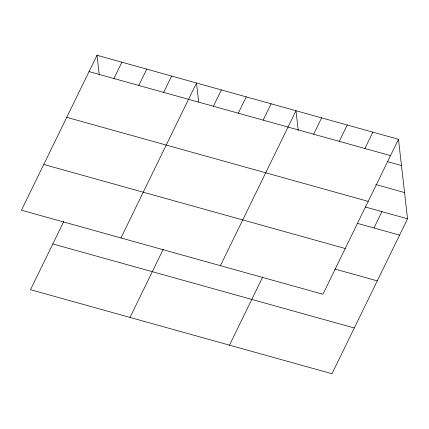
<?xml version="1.0" encoding="UTF-8"?>
<svg xmlns="http://www.w3.org/2000/svg" width="429" height="429" viewBox="0 0 429 429"><rect width="100%" height="100%" fill="white"/><g stroke="black" fill="none" stroke-linecap="round" stroke-linejoin="round"><path stroke-width="0.64" d="M97.018 55.266L21.45 210.21L322.914 294.246L398.487 139.307L97.018 55.266L99.265 74.941M113.932 78.528L121.89 62.2M63.744 221.562L30.513 289.693L331.982 373.734L407.55 218.79L398.487 139.307M138.798 85.457L146.761 69.133M163.669 92.391L171.632 76.067M120.935 237.945L196.503 83.001L198.675 102.016M213.411 106.258L221.375 89.934M129.998 317.428L163.229 249.297M238.283 113.192L246.246 96.868M263.154 120.125L271.117 103.797M220.415 265.674L295.989 110.73L298.23 130.405M313.647 134.202L321.611 117.873M229.483 345.157L262.425 277.617M339.275 141.345L347.238 125.016M364.897 148.488L372.86 132.164M373.965 227.971L381.928 211.647M89.06 71.595L390.524 155.63M387.382 161.604L401.474 165.535M375.729 184.524L404.558 192.562M66.747 117.337L368.211 201.373M365.272 207.003L407.55 218.79M357.309 223.327L399.587 235.113M43.763 164.468L345.227 248.504M334.995 269.074L377.279 280.861M52.826 243.951L354.29 327.987"/></g></svg>
